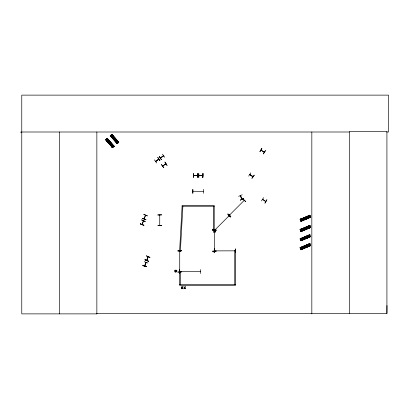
<?xml version="1.0" encoding="UTF-8"?>
<svg xmlns="http://www.w3.org/2000/svg" width="409" height="409" viewBox="0 0 409 409"><rect width="100%" height="100%" fill="white"/><g stroke="black" fill="none" stroke-linecap="round" stroke-linejoin="round"><path stroke-width="0.61" d="M386.638 132L388.55 132L388.55 95.123L21.769 95.123L21.769 313.877L96.913 313.877L96.861 313.447L386.919 313.447L386.975 305.538M158.774 159.249L155.584 161.356L156.028 161.258M253.059 176.576L252.583 176.478M261.024 150.144L264.234 152.281M179.709 251.336L179.735 250.927M179.715 251.003L179.894 251.346L179.868 250.922M179.894 271.842L179.888 271.428M214.311 251.095L214.311 250.661L214.751 250.85M142.041 224.393L143.375 220.804M144.096 218.784L145.43 215.195M145.568 215.333L144.213 218.912M144.643 265.952L145.952 262.379M146.131 262.414L144.766 266.054M148.17 256.862L146.821 260.446M175.65 271.76L175.752 271.187L175.088 270.957L175.236 270.63L176.218 270.543L176.453 271.198L176.008 271.729L175.323 271.612L175.088 270.957M175.752 271.187L175.89 270.395M214.29 250.743L214.469 251.08M146.683 260.308L148.038 256.729M203.273 191.392L192.854 191.238M300.681 248.733L301.029 248.432M244.326 200.512L244.055 200.737L244.301 200.487M142.24 218.421L145.916 219.751M143.544 220.865L142.23 224.459M143.861 225.374L140.261 223.825L143.866 225.354M147.327 215.891L143.728 214.362L147.337 215.865M142.792 265.564L146.54 266.704L142.797 265.543M144.213 261.688L147.889 263.007M148.518 261.295L144.919 259.751L148.523 261.279M146.11 262.379L144.817 265.983M146.851 260.4L147.971 256.791M175.788 270.968L175.118 271.315M200.558 271.612L200.262 271.642M198.886 175.42L199.321 175.42M202.348 175.645L202.798 175.42L198.953 175.681M214.362 230.456L214.766 230.282L214.275 230.518M214.725 230.354L214.531 230.548M259.93 151.667L261.913 148.293L259.95 151.683M261.014 150.175L264.275 152.066M248.682 176.126L250.778 172.823M263.268 153.85L265.364 150.548M263.391 153.932L265.528 150.66M250.042 174.796L249.792 174.433L252.951 176.662M251.959 178.273L254.275 175.113L251.954 178.268M263.595 197.639L261.474 200.926M266.908 199.812L264.93 203.186L266.888 199.797M113.14 146.938L112.879 146.611M235.298 250.702L234.904 250.707L235.298 250.84M193.702 175.4L193.687 175.681L197.45 175.594M198.927 175.42L202.716 175.4M175.323 271.612L175.696 271.162M175.839 270.993L176.218 270.543M158.764 159.29L155.63 161.489M160.701 157.894L160.313 157.956M163.191 155.865C166.775 153.595 154.367 162.184 163.595 155.819M227.941 213.994L230.875 216.586L227.951 213.979M242.89 199.04L245.712 201.744M229.74 214.853L229.434 215.165M229.807 214.996L229.464 215.134L244.234 200.364M228.979 216.105L229.163 215.696M106.693 138.697L107.214 138.242M105.517 139.735L107.102 138.349L114.07 146.31M111.877 134.259L110.179 135.752L117.178 143.697M106.335 140.445L107.807 139.162M111.003 136.463L112.475 135.174M106.81 140.987L108.283 139.699M111.473 137L112.945 135.716M107.516 141.795L108.988 140.512M112.178 137.813L113.651 136.524M108.14 142.516L109.612 141.233M112.807 138.533L114.28 137.245M108.845 143.324L110.318 142.041M113.513 139.341L114.985 138.058M111.882 146.795L113.354 145.512M116.545 142.813L118.017 141.524M111.841 147.245L113.799 145.527M111.892 147.306L113.855 145.589M116.555 143.319L118.467 141.545M117.731 142.45L117.495 142.654L117.986 142.813M112.48 147.71L114.172 146.218M117.143 143.728L118.84 142.235L111.841 134.29M214.316 230.558C214.393 229.485 214.454 231.203 214.597 230.231M228.999 216.075L229.132 215.727L214.362 230.497M162.388 154.147L164.715 157.286M156.325 160.972L158.15 159.663M161.085 157.552L162.91 156.243M156.734 163.022L154.428 159.863M161.417 164.623L163.712 167.787M162.67 165.998L165.87 163.748M162.854 166.11L165.916 163.881M262.583 199.234L265.686 201.479M241.918 199.183L240.339 195.62L241.934 199.142M242.2 194.771L238.626 196.356M241.903 199.147L240.497 195.584M300.186 219.592L309.925 215.471M309.961 215.558L300.779 219.423L309.976 215.594M300.267 219.807L310.027 215.707M301.453 219.423L309.485 216.029M301.469 219.459L305.487 217.767M306.638 217.286L309.501 216.064M300.39 220.078L300.62 220.63M301.065 220.037L300.584 220.185M300.743 220.921L310.487 216.78M301.351 220.758L310.533 216.882L301.367 220.794M300.825 221.116L310.579 216.99M310.63 217.118L300.886 221.254L310.646 217.148M300.078 229.567L309.828 225.446M300.119 229.664L309.869 225.543M300.16 229.761L309.91 225.64M300.186 229.797L309.93 225.686M300.799 229.674L309.956 225.753M300.267 230.011L310.012 225.875L300.272 230.032M301.469 229.664L309.506 226.279M300.39 230.287L300.62 230.834M301.029 230.298L300.584 230.395M301.254 230.727L309.858 227.097M300.738 231.105L310.482 226.969M300.743 231.126L310.497 227.005M301.372 231.008L310.543 227.123M300.825 231.32L310.579 227.21M301.418 231.121L310.595 227.246M300.886 231.458L310.635 227.338M300.927 231.555L310.692 227.47M309.864 234.756L300.109 238.876L309.869 234.771M300.175 239.035L309.337 235.114M300.206 239.101L309.388 235.236M300.226 239.147L309.403 235.272M300.267 239.245L310.027 235.139M300.881 239.101L309.485 235.466L300.896 239.137M300.39 239.516L300.62 240.063M301.014 239.495L300.983 239.418M309.858 236.33L301.254 239.955L309.874 236.366M300.743 240.354L310.487 236.218M300.779 240.436L310.533 236.315L300.799 240.482M300.825 240.548L310.595 236.474M300.876 240.671L310.63 236.55L300.891 240.707M300.078 247.701L309.828 243.58M300.109 247.777L309.869 243.677M300.16 247.895L309.91 243.774M300.175 247.931L309.93 243.82M300.226 248.048L309.388 244.137M310.012 244.009L300.267 248.145L310.027 244.045M301.453 247.762L309.501 244.403M300.39 248.416L300.62 248.969M301.269 248.902L309.858 245.231M301.367 249.132L310.549 245.262M300.83 249.459L310.579 245.334M300.845 249.495L310.595 245.374M300.876 249.572L310.635 245.472M300.927 249.689L310.692 245.604L309.812 243.539L300.063 247.665L300.947 249.735L310.697 245.615M175.875 271.039L176.422 270.84M252.936 176.673L249.751 174.571L252.895 176.678M265.743 201.499L262.568 199.408M179.766 271.443L180.037 271.637M202.716 175.594L198.902 175.573M203.401 189.352L203.329 193.263M192.838 193.263L192.828 189.352L192.813 193.263M212.424 229.976L216.335 230.149L212.424 229.96M212.424 230.124L216.335 230.098M177.849 250.881L181.754 250.855M214.372 250.84L214.766 250.84M214.296 251.039L214.444 250.697M212.424 251.131L216.335 251.08L212.429 251.305M179.479 273.488L179.663 269.577L179.495 273.488M200.599 269.577L200.65 273.488M200.221 271.602L200.574 271.602L179.766 271.642M157.848 214.945L161.759 214.853L157.848 214.976M161.759 225.451L157.854 225.548L161.759 225.425M20.45 132.153L21.769 132.148M21.769 132L349.378 132M193.621 173.534L193.421 177.44M197.746 173.534L197.731 177.44M198.672 173.534L198.692 177.44M197.481 175.405L193.636 175.4L194.096 175.676M193.687 175.599L197.532 175.599M198.968 175.594L202.798 175.599M214.219 206.238L182.107 206.238L179.592 251.3L180.349 251.346L182.869 206.284L182.107 206.238L182.107 205.482L214.219 205.482L214.219 232.302L213.457 232.302L213.457 206.238M214.449 250.881L235.257 250.84M179.623 284.582L235.502 284.582M175.88 271.095L176.453 271.198M179.735 271.612L180.078 271.464M199.239 175.4L199.362 175.676M142.296 218.268L145.967 219.613M140.251 223.851L143.922 225.195M144.909 259.776L148.574 261.147M142.859 265.385L146.519 266.75M158.728 159.101L158.477 159.5M197.532 175.42L197.092 175.645M179.72 271.801L179.735 250.962L179.735 251.315M175.236 270.63L175.686 271.009M175.855 271.152L176.305 271.525M243.033 198.897L245.814 201.642M212.982 229.209L215.763 231.954M111.775 134.346L118.738 142.322L111.744 134.372M111.683 134.428L118.61 142.434M111.647 134.459L118.135 142.02M111.964 135.011L118.109 142.046M111.488 134.597L118.436 142.588M111.805 135.149L117.95 142.184M111.775 135.174L117.91 142.22M118.211 142.782L117.761 143.176M110.701 135.302L117.654 143.283L110.66 135.333M110.583 135.405L117.531 143.39M110.911 135.941L117.465 143.447L110.875 135.972M110.415 135.548L117.337 143.559M110.312 135.64L117.271 143.615L110.297 135.65M107.173 138.273L114.167 146.223M107.097 138.344L114.06 146.32M106.989 138.441L113.942 146.422M106.918 138.498L113.886 146.468L106.887 138.523M106.826 138.585L113.768 146.57M107.143 139.132L113.283 146.171M107.102 139.162L113.252 146.197M113.549 146.765L113.099 147.158M106.442 139.755L112.577 146.795M106.406 139.786L112.961 147.291M105.931 139.372L112.879 147.363M105.839 139.454L112.802 147.429L105.803 139.484M105.711 139.566L112.71 147.511M105.522 139.73L112.516 147.68M161.473 159.617L159.213 156.427L161.335 159.714M161.55 164.53L163.83 167.705M300.584 239.623L300.978 239.48M308.882 215.758L309.639 217.557M308.217 216.034L308.979 217.833M307.231 216.453L307.987 218.253M306.351 216.821L307.108 218.621M305.359 217.24L306.121 219.04M308.882 225.962L309.639 227.762M308.217 226.243L308.979 228.043M307.231 226.658L307.987 228.457M306.351 227.026L307.108 228.83M308.882 235.19L309.639 236.99M305.359 227.445L306.121 229.244M308.217 235.472L308.979 237.271M301.116 219.035L301.878 220.834M300.702 218.856L301.714 221.259M300.625 218.887L301.643 221.289M300.983 219.981L301.101 220.267M300.543 220.165L300.661 220.451M307.231 235.891L307.987 237.69M306.351 236.259L307.108 238.058M308.882 244.096L309.639 245.896M305.359 236.673L306.121 238.478M308.217 244.372L308.979 246.172M301.116 229.239L301.878 231.044M300.702 229.06L301.714 231.463M300.625 229.096L301.643 231.494M300.983 230.19L301.101 230.471M307.231 244.792L307.987 246.591M300.968 230.195L301.085 230.477M306.351 245.16L307.108 246.959M305.359 245.579L306.121 247.379M301.116 238.473L301.878 240.272M300.702 238.294L301.714 240.691M300.625 238.324L301.643 240.722M300.431 239.648L300.549 239.935M301.116 247.373L301.878 249.173M300.702 247.194L301.714 249.597M300.625 247.225L301.643 249.628M300.968 248.329L301.101 248.606M175.533 270.426L175.732 270.973M175.809 271.182L176.008 271.729M235.507 252.726L235.287 248.815L235.339 252.726M179.643 269.577L179.643 273.488M386.919 313.447L386.919 131.575L349.378 131.575L349.378 313.447M311.832 132L311.832 313.877M234.746 284.582L234.746 250.702L235.502 250.702L235.502 285.344L179.623 285.344L179.623 271.55L180.379 271.55L180.379 284.582M214.311 230.206L214.311 251.054M202.854 173.534L202.854 177.44M198.835 173.534L198.835 177.44M197.588 173.534L197.588 177.44M193.569 173.534L193.595 177.44M159.735 214.986L159.735 225.41M96.856 132L96.856 313.877M59.315 132L59.315 313.877M108.82 142.138C109.239 143.83 110.185 141.059 108.82 142.138M113.482 138.155C113.901 139.842 114.852 137.071 113.482 138.155M305.83 217.767C306.157 219.48 307.256 216.765 305.83 217.767M305.83 227.971C306.157 229.684 307.256 226.969 305.83 227.971M305.83 237.205C306.157 238.917 307.256 236.203 305.83 237.205M305.83 246.106C306.157 247.818 307.256 245.103 305.83 246.106M141.678 219.95L145.277 221.499L141.678 219.95M146.34 255.876L149.945 257.399L146.34 255.876M182.624 286.801L182.123 287.609L181.315 286.801L181.954 287.829L181.299 288.866L182.107 288.038L182.925 288.866L182.276 287.818L182.92 286.801L182.624 286.801M185.159 286.801L184.658 287.609L183.851 286.801L184.49 287.829L183.835 288.866L184.643 288.038L185.461 288.866L184.812 287.818L185.461 286.801L185.159 286.801M213.023 229.168L215.65 232.072L213.002 229.188M227.971 214.219L230.599 217.118L227.961 214.229M174.934 270.18C173.82 275.211 180.057 269.449 174.934 270.18M157.802 157.439L159.909 160.742L157.787 157.45M164.945 162.092L167.051 165.389L164.945 162.092M243.769 198.375L240.277 200.139L243.769 198.375M309.812 215.195L300.063 219.326L300.947 221.397L310.692 217.266L309.812 215.195M309.869 215.338L300.109 219.439L309.879 215.354M309.858 216.882L301.254 220.528L309.874 216.928M309.812 225.415L300.058 229.526L300.947 231.601L310.697 227.481L309.812 225.405M309.812 234.643L300.058 238.754L300.947 240.829L310.692 236.704L309.812 234.633M310.487 245.119L300.727 249.224L310.497 245.139M214.357 248.82L214.163 252.726L214.357 248.82M181.754 250.712L177.849 250.937L181.754 250.697M181.76 271.842L177.849 272.082L181.76 271.842M203.012 173.534L202.798 177.44L203.012 173.534M112.608 147.598L105.645 139.622L112.593 147.613"/></g></svg>
